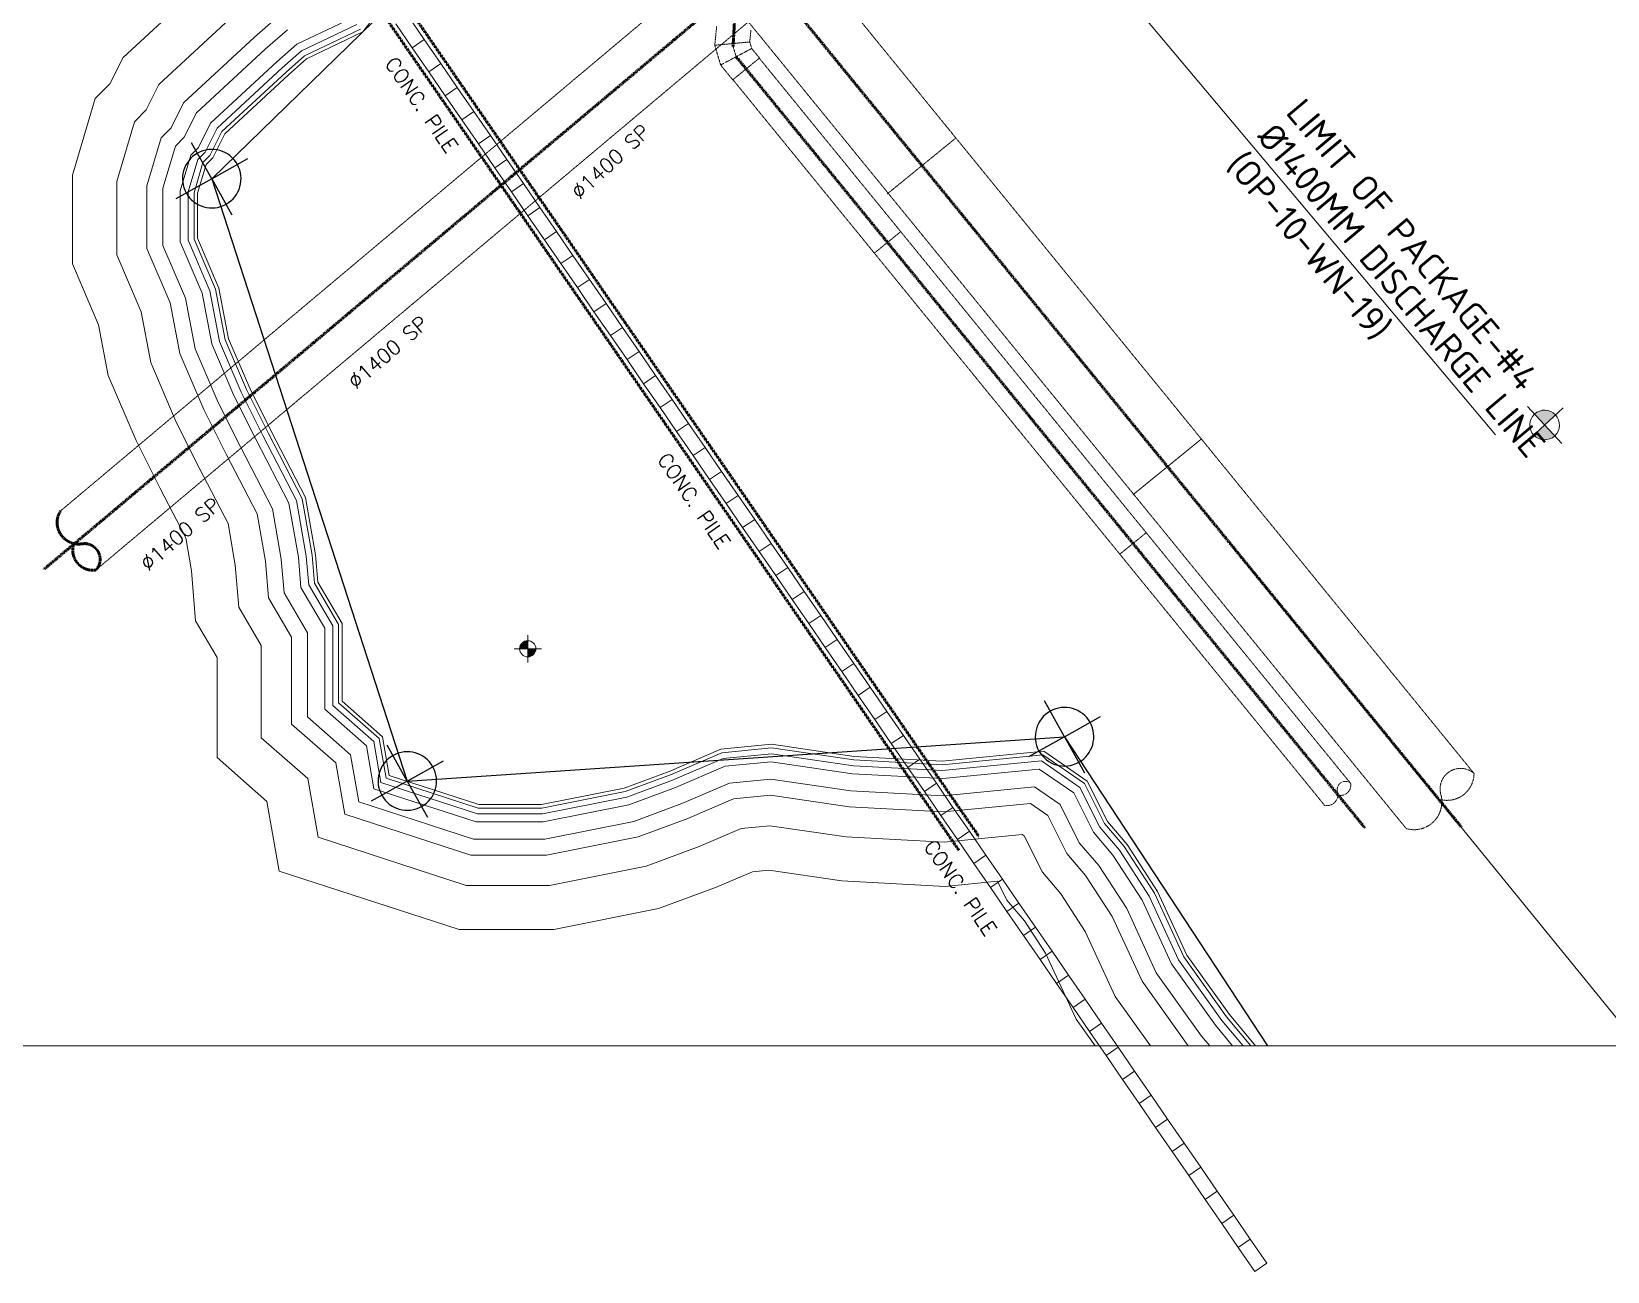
# Model space of a CAD drawing. Header units: inches. Extents: x 86328 to 235202, y 68629 to 184293.
# Drawn here: x 106731 to 139176, y 80321 to 105863 of the extents above; entities that cross this region are included whole.
import ezdxf

# ---------------------------------------------------------------- set-up
doc = ezdxf.new("R2010")
doc.units = ezdxf.units.IN
doc.header["$MEASUREMENT"] = 0
doc.linetypes.add('HIDDEN', pattern=[0.375, 0.25, -0.125])
doc.linetypes.add('PHANTOM2', pattern=[1.25, 0.625, -0.125, 0.125, -0.125, 0.125, -0.125])
doc.layers.add('DIM', color=251, linetype='Continuous', lineweight=0)
doc.layers.add('hid', color=8, linetype='HIDDEN', lineweight=0)
doc.layers.add('EDGE OF CHANNEL', color=240, linetype='Continuous')
doc.styles.add('ISO', font='isocpeur.ttf')
doc.styles.add('SIMPLEX', font='simplex.shx')

msp = doc.modelspace()

# ---------------------------------------------------------------- hatches: boundary and pattern name
at = {"layer": 'DIM'}
h = msp.add_hatch(color=8, dxfattribs=at)
edge = h.paths.add_edge_path()
edge.add_line((138090, 97534), (137882, 97758))
edge.add_line((137882, 97758), (137659, 97549))
edge.add_ellipse((137882, 97758), major_axis=(223, 208), ratio=1, start_angle=179.9529, end_angle=269.9529)
edge = h.paths.add_edge_path()
edge.add_ellipse((137882, 97758), major_axis=(224, 208), ratio=1, start_angle=-0.0147, end_angle=89.9853)
edge.add_line((137674, 97981), (137882, 97758))
edge.add_line((137882, 97758), (138106, 97966))
h = msp.add_hatch(color=8, dxfattribs=at)
edge = h.paths.add_edge_path()
edge.add_line((117114, 93148), (116947, 93148))
edge.add_line((116947, 93148), (116947, 92981))
edge.add_ellipse((116947, 93148), major_axis=(0, 167), ratio=1, start_angle=180.044, end_angle=270.044)
edge = h.paths.add_edge_path()
edge.add_ellipse((116947, 93148), major_axis=(0, 167), ratio=1, start_angle=-0.0119, end_angle=89.9881)
edge.add_line((116781, 93148), (116947, 93148))
edge.add_line((116947, 93148), (116947, 93315))

# ---------------------------------------------------------------- linework, layer by layer
at = {"color": 8, "extrusion": (-2.00606e-06, 4.08641e-06, 1)}
for p, q in [((110442, 102831, 0), (110027, 103572, 0)), ((110442, 102831, 0), (110027, 103572, 0)), ((110442, 102831, 0), (111184, 103245, 0)), ((110442, 102831, 0), (111184, 103245, 0)), ((110442, 102831, 0), (109700, 102416, 0)), ((110442, 102831, 0), (109700, 102416, 0)), ((110442, 102831, 0), (110856, 102089, 0)), ((110442, 102831, 0), (110856, 102089, 0)), ((127998, 91336, 0), (127583, 92078, 0)), ((127998, 91336, 0), (127583, 92078, 0)), ((127998, 91336, 0), (128740, 91750, 0)), ((127998, 91336, 0), (128740, 91750, 0)), ((127998, 91336, 0), (127256, 90922, 0)), ((127998, 91336, 0), (127256, 90922, 0)), ((127998, 91336, 0), (128412, 90594, 0)), ((127998, 91336, 0), (128412, 90594, 0)), ((114467, 90424, 0), (114053, 91165, 0)), ((114467, 90424, 0), (114053, 91165, 0)), ((114467, 90424, 0), (115209, 90838, 0)), ((114467, 90424, 0), (115209, 90838, 0)), ((114467, 90424, 0), (113725, 90009, 0)), ((114467, 90424, 0), (113725, 90009, 0)), ((114467, 90424, 0), (114881, 89682, 0)), ((114467, 90424, 0), (114881, 89682, 0))]:
    msp.add_line(p, q, dxfattribs=at)
for centre in [(110442, 102831, 0), (110442, 102831, 0), (127998, 91336, 0), (127998, 91336, 0), (114467, 90424, 0), (114467, 90424, 0)]:
    msp.add_ellipse(centre, major_axis=(526, 294, 0), ratio=1, start_param=3.141595, end_param=9.42478, dxfattribs=at)
at = {"layer": 'DIM', "color": 8, "linetype": 'HIDDEN', "lineweight": 50, "ltscale": 20}
for p, q in [((108025, 114864), (125819, 89003)), ((108436, 115148), (126231, 89287))]:
    msp.add_line(p, q, dxfattribs=at)
at = {"layer": 'DIM', "color": 8, "linetype": 'PHANTOM2', "lineweight": 50, "ltscale": 20}
for p, q in [((121174, 105556), (121521, 111720)), ((120010, 109303), (136167, 89478)), ((123357, 108546), (106989, 94788)), ((121238, 105343), (134174, 89469))]:
    msp.add_line(p, q, dxfattribs=at)
at = {"layer": 'DIM', "color": 8, "linetype": 'Continuous'}
for p, q in [((126314, 110113), (136870, 97554)), ((110297, 106884), (108615, 105325)), ((110905, 106209), (109354, 104771)), ((111816, 106178), (111323, 105745)), ((113323, 106140), (112196, 105601)), ((113939, 106351), (113553, 105854)), ((111999, 105901), (111543, 105501)), ((113428, 106009), (112287, 105463)), ((113506, 105913), (112354, 105362)), ((113553, 105854), (112395, 105300)), ((111323, 105745), (109861, 104391)), ((111543, 105501), (110128, 104191)), ((112196, 105601), (111781, 105237)), ((112287, 105463), (111890, 105115)), ((108615, 105325), (108346, 104786)), ((111781, 105237), (110418, 103974)), ((112354, 105362), (111971, 105026)), ((112395, 105300), (112020, 104971)), ((111890, 105115), (110551, 103874)), ((111971, 105026), (110649, 103801)), ((112020, 104971), (110708, 103756)), ((108043, 104483), (107575, 102903)), ((108346, 104786), (108043, 104483)), ((109354, 104771), (109093, 104248)), ((109093, 104248), (108849, 104004)), ((109861, 104391), (109606, 103879)), ((110128, 104191), (109876, 103685)), ((108849, 104004), (108484, 102771)), ((109606, 103879), (109402, 103675)), ((110418, 103974), (110168, 103474)), ((110551, 103874), (110303, 103377)), ((109402, 103675), (109108, 102681)), ((109693, 103502), (109436, 102633)), ((109876, 103685), (109693, 103502)), ((110649, 103801), (110402, 103306)), ((110708, 103756), (110462, 103263)), ((110009, 103315), (109792, 102582)), ((110154, 103228), (109956, 102558)), ((110168, 103474), (110009, 103315)), ((110303, 103377), (110154, 103228)), ((110402, 103306), (110261, 103165)), ((110462, 103263), (110326, 103126)), ((107575, 102903), (107575, 101077)), ((110261, 103165), (110076, 102541)), ((110326, 103126), (110149, 102530)), ((108484, 102771), (108484, 101263)), ((109108, 102681), (109108, 101391)), ((109436, 102633), (109436, 101458)), ((109792, 102582), (109792, 101531)), ((109956, 102558), (109956, 101565)), ((110076, 102541), (110076, 101589)), ((110149, 102530), (110149, 101604)), ((109956, 101565), (110402, 100522)), ((110076, 101589), (110518, 100557)), ((110149, 101604), (110589, 100579)), ((108484, 101263), (108987, 100090)), ((109108, 101391), (109587, 100273)), ((109436, 101458), (109903, 100369)), ((109792, 101531), (110245, 100474)), ((107575, 101077), (108112, 99823)), ((109587, 100273), (109785, 99230)), ((109903, 100369), (110101, 99326)), ((110245, 100474), (110443, 99431)), ((110402, 100522), (110601, 99479)), ((110518, 100557), (110716, 99514)), ((110589, 100579), (110787, 99536)), ((108987, 100090), (109185, 99047)), ((108112, 99823), (108311, 98780)), ((110101, 99326), (110576, 98218)), ((110443, 99431), (110899, 98367)), ((110601, 99479), (111047, 98436)), ((110716, 99514), (111156, 98487)), ((110787, 99536), (111223, 98517)), ((109185, 99047), (109712, 97817)), ((109785, 99230), (110278, 98079)), ((108311, 98780), (108887, 97435)), ((110899, 98367), (111348, 97468)), ((111047, 98436), (111494, 97542)), ((111156, 98487), (111601, 97597)), ((111223, 98517), (111667, 97630)), ((110278, 98079), (110738, 97158)), ((110576, 98218), (111031, 97307)), ((109712, 97817), (110182, 96875)), ((108887, 97435), (109372, 96463)), ((111348, 97468), (112031, 96148)), ((111494, 97542), (112189, 96201)), ((111601, 97597), (112304, 96240)), ((111667, 97630), (112374, 96264)), ((110738, 97158), (111376, 95927)), ((111031, 97307), (111691, 96033)), ((110182, 96875), (110778, 95726)), ((109372, 96463), (109906, 95432)), ((112031, 96148), (112224, 95038)), ((112189, 96201), (112387, 95059)), ((112304, 96240), (112506, 95074)), ((112374, 96264), (112579, 95084)), ((110778, 95726), (110926, 94872)), ((111376, 95927), (111545, 94951)), ((111691, 96033), (111871, 94993)), ((109906, 95432), (110024, 94756)), ((112506, 95074), (112554, 94500)), ((112579, 95084), (112626, 94523)), ((139827, 84971, 0), (131381, 95350)), ((110024, 94756), (110110, 93725)), ((110926, 94872), (110998, 94007)), ((111545, 94951), (111608, 94200)), ((111871, 94993), (111929, 94302)), ((112224, 95038), (112276, 94412)), ((112387, 95059), (112437, 94463)), ((112437, 94463), (112933, 93619)), ((112554, 94500), (113053, 93651)), ((112626, 94523), (113127, 93671)), ((111608, 94200), (112085, 93388)), ((111929, 94302), (112413, 93477)), ((112276, 94412), (112769, 93574)), ((110998, 94007), (111461, 93218)), ((110110, 93725), (110553, 92971)), ((112413, 93477), (112413, 91746)), ((112769, 93574), (112769, 91906)), ((112933, 93619), (112933, 91980)), ((113053, 93651), (113053, 92034)), ((113127, 93671), (113127, 92067)), ((111461, 93218), (111461, 91316)), ((112085, 93388), (112085, 91597)), ((110553, 92971), (110553, 90906)), ((112769, 91906), (113625, 91150)), ((112933, 91980), (113776, 91235)), ((113053, 92034), (113887, 91297)), ((113127, 92067), (113955, 91335)), ((112085, 91597), (112993, 90796)), ((112413, 91746), (113296, 90966)), ((111461, 91316), (112417, 90473)), ((113776, 91235), (113925, 90391)), ((113887, 91297), (114031, 90483)), ((113955, 91335), (114096, 90539)), ((120922, 91077), (121968, 91182)), ((121968, 91182), (123670, 90931)), ((110553, 90906), (111577, 90002)), ((113296, 90966), (113468, 89993)), ((113625, 91150), (113781, 90265)), ((119857, 90620), (120922, 91077)), ((119885, 90552), (120941, 91005)), ((119929, 90440), (120971, 90887)), ((120941, 91005), (121966, 91108)), ((120971, 90887), (121964, 90987)), ((121964, 90987), (123651, 90738)), ((121966, 91108), (123663, 90858)), ((123663, 90858), (125484, 90759)), ((123670, 90931), (125482, 90833)), ((125482, 90833), (127572, 91037)), ((125484, 90759), (127553, 90961)), ((127553, 90961), (128408, 90373)), ((127572, 91037), (128466, 90423)), ((112993, 90796), (113179, 89742)), ((114096, 90539), (115941, 89939)), ((118934, 90280), (119857, 90620)), ((118954, 90209), (119885, 90552)), ((119990, 90288), (121013, 90727)), ((121013, 90727), (121960, 90821)), ((121960, 90821), (123634, 90575)), ((123634, 90575), (125490, 90474)), ((123651, 90738), (125486, 90639)), ((125486, 90639), (127521, 90838)), ((125490, 90474), (127477, 90669)), ((127477, 90669), (128187, 90180)), ((127521, 90838), (128315, 90291)), ((112417, 90473), (112630, 89265)), ((113781, 90265), (115884, 89581)), ((113925, 90391), (115910, 89745)), ((114031, 90483), (115929, 89865)), ((117231, 89939), (118934, 90280)), ((117238, 89865), (118954, 90209)), ((118986, 90093), (119929, 90440)), ((119031, 89934), (119990, 90288)), ((120122, 89958), (121102, 90378)), ((121102, 90378), (121951, 90463)), ((121951, 90463), (123599, 90221)), ((123599, 90221), (125498, 90118)), ((125498, 90118), (127383, 90302)), ((127383, 90302), (127910, 89939)), ((128315, 90291), (128722, 89475)), ((128408, 90373), (128819, 89550)), ((128466, 90423), (128881, 89591)), ((111577, 90002), (111829, 88569)), ((113468, 89993), (115828, 89226)), ((115941, 89939), (117231, 89939)), ((117250, 89745), (118986, 90093)), ((117266, 89581), (119031, 89934)), ((119128, 89591), (120122, 89958)), ((120243, 89652), (121186, 90056)), ((121186, 90056), (121944, 90132)), ((121944, 90132), (123566, 89894)), ((123566, 89894), (125505, 89789)), ((125505, 89789), (127295, 89964)), ((127295, 89964), (127654, 89717)), ((127910, 89939), (128302, 89154)), ((128187, 90180), (128591, 89370)), ((113179, 89742), (115776, 88897)), ((115884, 89581), (117266, 89581)), ((115910, 89745), (117250, 89745)), ((115929, 89865), (117238, 89865)), ((117301, 89226), (119128, 89591)), ((119218, 89274), (120243, 89652)), ((127654, 89717), (128046, 88932)), ((128819, 89550), (129226, 89074)), ((128881, 89591), (129285, 89118)), ((112630, 89265), (115677, 88274)), ((115828, 89226), (117301, 89226)), ((117334, 88897), (119218, 89274)), ((120474, 89073), (121343, 89446)), ((121343, 89446), (121929, 89504)), ((121929, 89504), (123503, 89273)), ((123503, 89273), (125518, 89164)), ((125518, 89164), (127129, 89321)), ((127129, 89321), (127168, 89294)), ((127168, 89294), (127541, 88548)), ((128591, 89370), (128993, 88900)), ((128722, 89475), (129128, 89000)), ((119388, 88672), (120474, 89073)), ((128046, 88932), (128431, 88481)), ((128302, 89154), (128704, 88684)), ((129128, 89000), (129742, 88052)), ((129226, 89074), (129850, 88111)), ((129285, 89118), (129914, 88146)), ((115776, 88897), (117334, 88897)), ((117396, 88274), (119388, 88672)), ((121573, 88555), (121908, 88589)), ((121908, 88589), (123412, 88367)), ((128704, 88684), (129278, 87796)), ((128993, 88900), (129595, 87971)), ((111829, 88569), (115533, 87365)), ((115677, 88274), (117396, 88274)), ((120811, 88228), (121573, 88555)), ((123412, 88367), (125538, 88252)), ((125538, 88252), (126620, 88358)), ((126620, 88358), (126812, 87973)), ((127541, 88548), (127922, 88101)), ((128431, 88481), (128980, 87633)), ((119636, 87795), (120811, 88228)), ((126812, 87973), (127177, 87546)), ((127922, 88101), (128424, 87326)), ((129595, 87971), (130200, 86656)), ((129742, 88052), (130346, 86741)), ((129850, 88111), (130452, 86803)), ((129914, 88146), (130516, 86840)), ((117486, 87365), (119636, 87795)), ((128980, 87633), (129593, 86303)), ((129278, 87796), (129887, 86475)), ((115533, 87365), (117486, 87365)), ((127177, 87546), (127609, 86878)), ((128424, 87326), (129042, 85984)), ((127609, 86878), (128237, 85516)), ((130200, 86656), (131104, 85392)), ((130346, 86741), (131237, 85494)), ((130452, 86803), (131334, 85569)), ((130516, 86840), (131392, 85614)), ((129887, 86475), (130819, 85171)), ((129042, 85984), (129766, 84971)), ((129593, 86303), (130545, 84971)), ((128237, 85516), (128626, 84971)), ((131104, 85392), (131455, 84971)), ((131237, 85494), (131673, 84971)), ((131334, 85569), (131833, 84971)), ((131392, 85614), (131928, 84971)), ((130819, 85171), (130986, 84971)), ((86328, 84971), (235202, 84971))]:
    msp.add_line(p, q, dxfattribs=at)
at = {"layer": 'DIM', "color": 8, "linetype": 'HIDDEN', "ltscale": 10}
for p, q in [((120708, 109871), (125761, 103670)), ((122907, 109082), (107330, 95989)), ((119530, 108467), (124366, 102533)), ((123808, 108011), (108057, 94772)), ((120837, 105973), (120797, 105580)), ((121543, 105901), (121517, 105648)), ((121517, 105648), (120797, 105580)), ((120797, 105580), (120918, 105174)), ((121557, 105513), (120918, 105174)), ((121174, 105556), (121250, 105301)), ((121517, 105648), (121557, 105513)), ((121718, 105316), (121557, 105513)), ((121167, 104868), (120918, 105174)), ((121167, 104868), (121718, 105316)), ((121714, 105313), (133888, 90375)), ((121171, 104871), (133353, 89922)), ((125761, 103670), (124348, 102518)), ((125761, 103670), (130815, 97469)), ((124366, 102533), (129420, 96332)), ((124625, 101740), (124082, 101298)), ((130815, 97469), (129402, 96316)), ((129420, 96332), (130815, 97469)), ((130815, 97469), (135869, 91267)), ((129420, 96332), (134474, 90130)), ((129673, 95534), (129130, 95092)), ((135869, 91267), (136429, 90580)), ((134474, 90130), (135034, 89443))]:
    msp.add_line(p, q, dxfattribs=at)
at = {"layer": 'DIM', "color": 8}
for p, q in [((137502, 97404), (138262, 98111)), ((137528, 98138), (138236, 97377)), ((116664, 93148), (117231, 93148)), ((116947, 92865), (116947, 93431))]:
    msp.add_line(p, q, dxfattribs=at)
at = {"layer": 'DIM', "color": 8, "linetype": 'PHANTOM2', "lineweight": 50, "ltscale": 20}
for centre, radius, start, end in [((107701, 95748), 443, 147.0327, 278.9632), ((107993, 95180), 414, 160.795, 278.9192), ((107820, 94991), 323, 317.1235, 98.9632)]:
    msp.add_arc(centre, radius, start, end, dxfattribs=at)
at = {"layer": 'DIM', "color": 8, "linetype": 'HIDDEN', "ltscale": 10}
for centre, radius, start, end in [((136152, 90261), 423, 49.0439, 195.6533), ((135873, 90582), 556, 258.6799, 359.8015), ((133401, 90143), 225, 253.7648, 15.6533), ((133779, 90249), 167, 49.0439, 195.6533), ((133680, 90339), 211, 255.3555, 9.6277), ((135194, 89993), 572, 253.7648, 15.6533)]:
    msp.add_arc(centre, radius, start, end, dxfattribs=at)
at = {"layer": 'DIM', "color": 8}
for centre, major_axis, start_param, end_param in [((137882, 97758), (224, 208), -1.570119, 4.713066), ((116947, 93148), (0, 167), -1.570781, 4.712404)]:
    msp.add_ellipse(centre, major_axis=major_axis, ratio=1, start_param=start_param, end_param=end_param, dxfattribs=at)
at = {"layer": 'EDGE OF CHANNEL', "color": 8, "extrusion": (-2.00606e-06, 4.08641e-06, 1)}
for p, q in [((114590, 106868, 0), (110442, 102831, 0)), ((110442, 102831, 0), (114467, 90424, 0)), ((114467, 90424, 0), (127998, 91336, 0)), ((127998, 91336, 0), (132180, 84971, 0))]:
    msp.add_line(p, q, dxfattribs=at)
at = {"layer": 'hid', "color": 8, "linetype": 'Continuous'}
for p, q in [((114816, 105700), (114476, 106194)), ((114229, 106024), (114569, 105529)), ((114569, 105529), (114816, 105700)), ((114816, 105700), (114569, 105529)), ((114569, 105529), (114909, 105035)), ((115156, 105205), (114816, 105700)), ((114909, 105035), (115156, 105205)), ((115156, 105205), (114909, 105035)), ((115496, 104711), (115156, 105205)), ((114909, 105035), (115249, 104541)), ((115249, 104541), (115496, 104711)), ((115496, 104711), (115249, 104541)), ((115249, 104541), (115589, 104047)), ((115837, 104217), (115496, 104711)), ((115589, 104047), (115837, 104217)), ((115837, 104217), (115589, 104047)), ((116177, 103722), (115837, 104217)), ((115589, 104047), (115930, 103552)), ((115930, 103552), (116177, 103722)), ((116177, 103722), (115930, 103552)), ((115930, 103552), (116270, 103058)), ((116517, 103228), (116177, 103722)), ((116270, 103058), (116517, 103228)), ((116517, 103228), (116270, 103058)), ((116857, 102734), (116517, 103228)), ((116270, 103058), (116610, 102564)), ((116610, 102564), (116857, 102734)), ((116857, 102734), (116610, 102564)), ((116610, 102564), (116950, 102069)), ((117197, 102239), (116857, 102734)), ((116950, 102069), (117197, 102239)), ((117197, 102239), (116950, 102069)), ((117537, 101745), (117197, 102239)), ((116950, 102069), (117290, 101575)), ((117290, 101575), (117537, 101745)), ((117537, 101745), (117290, 101575)), ((117290, 101575), (117630, 101081)), ((117877, 101251), (117537, 101745)), ((117630, 101081), (117877, 101251)), ((117877, 101251), (117630, 101081)), ((118217, 100757), (117877, 101251)), ((117630, 101081), (117970, 100587)), ((117970, 100587), (118217, 100757)), ((118217, 100757), (117970, 100587)), ((117970, 100587), (118310, 100092)), ((118558, 100262), (118217, 100757)), ((118310, 100092), (118558, 100262)), ((118558, 100262), (118310, 100092)), ((118898, 99768), (118558, 100262)), ((118310, 100092), (118651, 99598)), ((118651, 99598), (118898, 99768)), ((118898, 99768), (118651, 99598)), ((119238, 99274), (118898, 99768)), ((118651, 99598), (118991, 99104)), ((118991, 99104), (119238, 99274)), ((119238, 99274), (118991, 99104)), ((118991, 99104), (119331, 98609)), ((119578, 98779), (119238, 99274)), ((119331, 98609), (119578, 98779)), ((119578, 98779), (119331, 98609)), ((119918, 98285), (119578, 98779)), ((119331, 98609), (119671, 98115)), ((119671, 98115), (119918, 98285)), ((119918, 98285), (119671, 98115)), ((119671, 98115), (120011, 97621)), ((120258, 97791), (119918, 98285)), ((120011, 97621), (120258, 97791)), ((120258, 97791), (120011, 97621)), ((120598, 97297), (120258, 97791)), ((120011, 97621), (120351, 97127)), ((120351, 97127), (120598, 97297)), ((120598, 97297), (120351, 97127)), ((120351, 97127), (120691, 96632)), ((120938, 96802), (120598, 97297)), ((120691, 96632), (120938, 96802)), ((120938, 96802), (120691, 96632)), ((121278, 96308), (120938, 96802)), ((120691, 96632), (121031, 96138)), ((121031, 96138), (121278, 96308)), ((121278, 96308), (121031, 96138)), ((121031, 96138), (121371, 95644)), ((121619, 95814), (121278, 96308)), ((121371, 95644), (121619, 95814)), ((121619, 95814), (121371, 95644)), ((121959, 95319), (121619, 95814)), ((121371, 95644), (121712, 95149)), ((121712, 95149), (121959, 95319)), ((121959, 95319), (121712, 95149)), ((121712, 95149), (122052, 94655)), ((122299, 94825), (121959, 95319)), ((122052, 94655), (122299, 94825)), ((122299, 94825), (122052, 94655)), ((122639, 94331), (122299, 94825)), ((122052, 94655), (122392, 94161)), ((122392, 94161), (122639, 94331)), ((122639, 94331), (122392, 94161)), ((122392, 94161), (122732, 93667)), ((122979, 93837), (122639, 94331)), ((122732, 93667), (122979, 93837)), ((122979, 93837), (122732, 93667)), ((123319, 93342), (122979, 93837)), ((122732, 93667), (123072, 93172)), ((123072, 93172), (123319, 93342)), ((123319, 93342), (123072, 93172)), ((123072, 93172), (123412, 92678)), ((123659, 92848), (123319, 93342)), ((123412, 92678), (123659, 92848)), ((123659, 92848), (123412, 92678)), ((123999, 92354), (123659, 92848)), ((123412, 92678), (123752, 92184)), ((123752, 92184), (123999, 92354)), ((123999, 92354), (123752, 92184)), ((123752, 92184), (124092, 91689)), ((124340, 91859), (123999, 92354)), ((124092, 91689), (124340, 91859)), ((124340, 91859), (124092, 91689)), ((124680, 91365), (124340, 91859)), ((124092, 91689), (124432, 91195)), ((124432, 91195), (124680, 91365)), ((124680, 91365), (124432, 91195)), ((124432, 91195), (124773, 90701)), ((125020, 90871), (124680, 91365)), ((124773, 90701), (125020, 90871)), ((125020, 90871), (124773, 90701)), ((125360, 90377), (125020, 90871)), ((124773, 90701), (125113, 90207)), ((125113, 90207), (125360, 90377)), ((125360, 90377), (125113, 90207)), ((125113, 90207), (125453, 89712)), ((125700, 89882), (125360, 90377)), ((125453, 89712), (125700, 89882)), ((125700, 89882), (125453, 89712)), ((126040, 89388), (125700, 89882)), ((125453, 89712), (125793, 89218)), ((125793, 89218), (126040, 89388)), ((126040, 89388), (125793, 89218)), ((126380, 88894), (126040, 89388)), ((125793, 89218), (126133, 88724)), ((126133, 88724), (126380, 88894)), ((126380, 88894), (126133, 88724)), ((126133, 88724), (126473, 88229)), ((126720, 88399), (126380, 88894)), ((126473, 88229), (126720, 88399)), ((126720, 88399), (126473, 88229)), ((127060, 87905), (126720, 88399)), ((126473, 88229), (126813, 87735)), ((126813, 87735), (127060, 87905)), ((127060, 87905), (126813, 87735)), ((126813, 87735), (127153, 87241)), ((127401, 87411), (127060, 87905)), ((127153, 87241), (127401, 87411)), ((127401, 87411), (127153, 87241)), ((127741, 86917), (127401, 87411)), ((127153, 87241), (127494, 86746)), ((127494, 86746), (127741, 86917)), ((127741, 86917), (127494, 86746)), ((127494, 86746), (127834, 86252)), ((128081, 86422), (127741, 86917)), ((127834, 86252), (128081, 86422)), ((128081, 86422), (127834, 86252)), ((128421, 85928), (128081, 86422)), ((127834, 86252), (128174, 85758)), ((128174, 85758), (128421, 85928)), ((128421, 85928), (128174, 85758)), ((128174, 85758), (128514, 85264)), ((128761, 85434), (128421, 85928)), ((128514, 85264), (128761, 85434)), ((128761, 85434), (128514, 85264)), ((129101, 84939), (128761, 85434)), ((128514, 85264), (128854, 84769)), ((128854, 84769), (129101, 84939)), ((129101, 84939), (128854, 84769)), ((128854, 84769), (129194, 84275)), ((129441, 84445), (129101, 84939)), ((129194, 84275), (129441, 84445)), ((129441, 84445), (129194, 84275)), ((129781, 83951), (129441, 84445)), ((129194, 84275), (129534, 83781)), ((129534, 83781), (129781, 83951)), ((129781, 83951), (129534, 83781)), ((129534, 83781), (129874, 83286)), ((130121, 83457), (129781, 83951)), ((129874, 83286), (130121, 83457)), ((130121, 83457), (129874, 83286)), ((130462, 82962), (130121, 83457)), ((129874, 83286), (130214, 82792)), ((130214, 82792), (130462, 82962)), ((130462, 82962), (130214, 82792)), ((130214, 82792), (130555, 82298)), ((130802, 82468), (130462, 82962)), ((130555, 82298), (130802, 82468)), ((130802, 82468), (130555, 82298)), ((131142, 81974), (130802, 82468)), ((130555, 82298), (130895, 81804)), ((130895, 81804), (131142, 81974)), ((131142, 81974), (130895, 81804)), ((130895, 81804), (131235, 81309)), ((131482, 81479), (131142, 81974)), ((131235, 81309), (131482, 81479)), ((131482, 81479), (131235, 81309)), ((131822, 80985), (131482, 81479)), ((131235, 81309), (131575, 80815)), ((131575, 80815), (131822, 80985)), ((131822, 80985), (131575, 80815)), ((131575, 80815), (131915, 80321)), ((132162, 80491), (131822, 80985)), ((131915, 80321), (132162, 80491))]:
    msp.add_line(p, q, dxfattribs=at)

# ---------------------------------------------------------------- texts
at = {"color": 8, "style": 'ISO'}
for s, p in [('LIMIT OF PACKAGE-#4', (132531, 104185)), ('%%C1400MM DISCHARGE LINE', (131933, 103683)), ('(OP-10-WN-19)', (131300, 103099))]:
    msp.add_text(s, height=536.62, rotation=310.0868, dxfattribs=at).set_placement(p)
at = {"layer": 'DIM', "color": 8, "style": 'SIMPLEX'}
for rotation, p in [(42.9594, (118015, 102385)), (41.2177, (113408, 98478)), (41.2177, (109133, 94733))]:
    msp.add_text('∅1400 SP', height=300, rotation=rotation, dxfattribs=at).set_placement(p)
at = {"layer": 'hid', "color": 8, "style": 'SIMPLEX'}
for p in [(113989, 105203), (119599, 97050), (125085, 89077)]:
    msp.add_text('CONC. PILE', height=300, rotation=304.5316, dxfattribs=at).set_placement(p)

doc.saveas('drawing.dxf')
